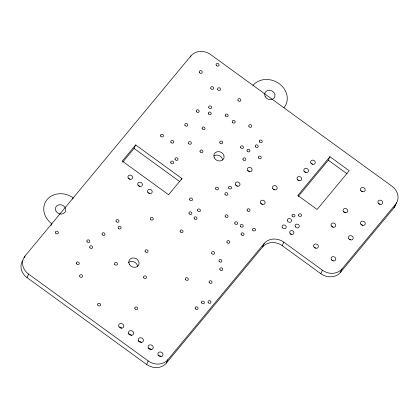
<?xml version="1.0" encoding="UTF-8"?>
<svg xmlns="http://www.w3.org/2000/svg" width="419" height="419" viewBox="0 0 419 419"><rect width="100%" height="100%" fill="white"/><g stroke="black" fill="none" stroke-linecap="round" stroke-linejoin="round"><path stroke-width="0.63" d="M24.255 257.753L25.051 256.004L190.98 55.816A14.403 12.476 24.5 0 1 210.589 54.533L391.99 186.246A14.403 12.476 24.5 0 1 395.541 204.336L393.949 207.834L340.422 272.408A14.403 12.476 24.5 0 1 320.813 273.691L282.217 245.665A14.403 12.476 24.5 0 0 262.613 246.948L166.264 363.184A14.403 12.476 24.5 0 1 146.655 364.467L27.01 277.593A14.403 12.476 24.5 0 1 22.511 260.838M27.01 277.593L28.602 274.099A14.403 12.476 24.5 0 1 25.051 256.004M51.018 225.464L51.815 223.715A19.206 16.629 24.5 0 1 47.08 199.591A19.206 16.629 24.5 0 1 73.225 197.883L72.697 199.051M122.704 162.137L134.059 148.436L135.651 144.943L181.966 178.573L181.437 179.735M190.451 56.979L190.98 55.816M146.655 364.467L148.247 360.969A14.403 12.476 24.5 0 0 167.857 359.691L264.206 243.449A14.403 12.476 24.5 0 1 283.81 242.172L322.41 270.192A14.403 12.476 24.5 0 0 342.014 268.914L395.541 204.336M166.264 363.184L167.857 359.691M262.613 246.948L264.206 243.449M282.217 245.665L283.81 242.172M298.307 196.422L328.334 160.194L329.926 156.701L349.226 170.711L317.11 209.458L297.809 195.443L329.926 156.701M320.813 273.691L322.41 270.192M340.422 272.408L342.014 268.914M135.651 144.943L122.269 161.09L168.585 194.715L181.966 178.573M328.334 160.194L347.11 173.827M134.059 148.436L179.851 181.684M28.602 274.099L148.247 360.969M395.913 204.273A14.403 12.476 24.5 0 1 393.949 207.834M396.306 202.681A14.403 12.476 24.5 0 1 396.138 203.487M128.497 262.624A5.279 4.572 24.5 0 1 134.075 261.912A5.279 4.572 24.5 0 1 137.49 266.432M361.492 224.668A2.441 2.111 24.5 0 1 362.655 225.16M214.041 155.905A5.279 4.572 24.5 0 1 219.446 155.716A5.279 4.572 24.5 0 1 222.541 160.095M344.041 211.993A2.441 2.111 24.5 0 1 345.198 212.485M248.336 170.894A2.441 2.111 24.5 0 1 249.499 171.387M253.045 85.361A19.206 16.629 24.5 0 1 279.19 83.653A19.206 16.629 24.5 0 1 283.92 107.777M311.547 163.661A2.399 2.079 24.5 0 1 312.694 164.148M297.956 180.065A2.399 2.079 24.5 0 1 299.098 180.547M304.749 171.863A2.399 2.079 24.5 0 1 305.896 172.345M128.874 178.635A2.399 2.079 24.5 0 1 130.021 179.123M148.483 192.871A2.399 2.079 24.5 0 1 149.625 193.358M138.679 185.753A2.399 2.079 24.5 0 1 139.82 186.24M261.33 203.713A2.441 2.111 24.5 0 1 262.493 204.205M236.237 185.497A2.441 2.111 24.5 0 1 237.4 185.989M273.434 189.116A2.441 2.111 24.5 0 1 274.597 189.608M361.44 191.001A2.441 2.111 24.5 0 1 362.603 191.493M378.891 203.671A2.441 2.111 24.5 0 1 380.054 204.163M314.601 247.514A2.441 2.111 24.5 0 1 315.764 248.006M332 226.517A2.441 2.111 24.5 0 1 333.163 227.009M332.052 260.183A2.441 2.111 24.5 0 1 333.215 260.676M349.451 239.191A2.441 2.111 24.5 0 1 350.614 239.684M148.368 348.367A2.64 2.289 24.5 0 1 151.165 349.551M138.563 341.249A2.64 2.289 24.5 0 1 141.36 342.433M128.759 334.132A2.64 2.289 24.5 0 1 131.556 335.315M158.173 355.485A2.64 2.289 24.5 0 1 160.964 356.669M119.855 327.024A2.64 2.289 24.5 0 1 121.751 328.197M290.425 234.09A2.163 1.87 24.5 0 1 291.451 234.525M89.807 247.55A1.529 1.32 24.5 0 0 92.384 248.001A1.529 1.32 24.5 0 0 91.279 245.775A1.529 1.32 24.5 0 0 89.807 247.55M228.737 188.089A1.529 1.32 24.5 0 0 231.314 188.54A1.529 1.32 24.5 0 0 230.209 186.314A1.529 1.32 24.5 0 0 228.737 188.089M97.779 305.063A1.529 1.32 24.5 0 0 100.361 305.509A1.529 1.32 24.5 0 0 99.256 303.283A1.529 1.32 24.5 0 0 97.779 305.063M134.913 308.745A1.529 1.32 24.5 0 0 137.49 309.196A1.529 1.32 24.5 0 0 136.385 306.97A1.529 1.32 24.5 0 0 134.913 308.745M55.916 210.935A5.279 4.572 24.5 0 0 64.835 212.48A5.279 4.572 24.5 0 0 61.017 204.781A5.279 4.572 24.5 0 0 55.916 210.935M208.824 107.693A1.529 1.32 24.5 0 0 211.401 108.139A1.529 1.32 24.5 0 0 210.296 105.913A1.529 1.32 24.5 0 0 208.824 107.693M188.519 143.377A1.529 1.32 24.5 0 0 191.095 143.822A1.529 1.32 24.5 0 0 189.996 141.596A1.529 1.32 24.5 0 0 188.519 143.377M129.251 264.18A5.279 4.572 24.5 0 0 138.17 265.725A5.279 4.572 24.5 0 0 134.347 258.025A5.279 4.572 24.5 0 0 129.251 264.18M360.728 224.013A2.441 2.111 24.5 0 0 364.849 224.725A2.441 2.111 24.5 0 0 363.084 221.169A2.441 2.111 24.5 0 0 360.728 224.013M86.99 241.627A1.529 1.32 24.5 0 0 89.566 242.077A1.529 1.32 24.5 0 0 88.461 239.851A1.529 1.32 24.5 0 0 86.99 241.627M189.66 199.805A1.529 1.32 24.5 0 0 192.237 200.251A1.529 1.32 24.5 0 0 191.137 198.025A1.529 1.32 24.5 0 0 189.66 199.805M255.36 146.65A1.529 1.32 24.5 0 0 257.936 147.095A1.529 1.32 24.5 0 0 256.831 144.869A1.529 1.32 24.5 0 0 255.36 146.65M76.426 263.698A1.529 1.32 24.5 0 0 79.002 264.143A1.529 1.32 24.5 0 0 77.897 261.917A1.529 1.32 24.5 0 0 76.426 263.698M79.757 276.461A1.529 1.32 24.5 0 0 82.334 276.907A1.529 1.32 24.5 0 0 81.228 274.681A1.529 1.32 24.5 0 0 79.757 276.461M214.298 157.837A5.279 4.572 24.5 0 0 223.217 159.388A5.279 4.572 24.5 0 0 219.399 151.688A5.279 4.572 24.5 0 0 214.298 157.837M298.674 215.596A1.529 1.32 24.5 0 0 301.251 216.042A1.529 1.32 24.5 0 0 300.145 213.816A1.529 1.32 24.5 0 0 298.674 215.596M160.603 136.034A1.529 1.32 24.5 0 0 163.18 136.484A1.529 1.32 24.5 0 0 162.074 134.258A1.529 1.32 24.5 0 0 160.603 136.034M197.6 210.741A1.529 1.32 24.5 0 0 200.177 211.186A1.529 1.32 24.5 0 0 199.072 208.961A1.529 1.32 24.5 0 0 197.6 210.741M118.268 228.135A1.529 1.32 24.5 0 0 120.845 228.58A1.529 1.32 24.5 0 0 119.74 226.354A1.529 1.32 24.5 0 0 118.268 228.135M343.276 211.338A2.441 2.111 24.5 0 0 347.393 212.056A2.441 2.111 24.5 0 0 345.633 208.5A2.441 2.111 24.5 0 0 343.276 211.338M170.921 142.235A1.529 1.32 24.5 0 0 173.497 142.68A1.529 1.32 24.5 0 0 172.392 140.454A1.529 1.32 24.5 0 0 170.921 142.235M247.577 170.24A2.441 2.111 24.5 0 0 251.693 170.952A2.441 2.111 24.5 0 0 249.928 167.401A2.441 2.111 24.5 0 0 247.577 170.24M143.701 277.629A1.529 1.32 24.5 0 0 146.278 278.08A1.529 1.32 24.5 0 0 145.173 275.854A1.529 1.32 24.5 0 0 143.701 277.629M217.676 89.551A1.529 1.32 24.5 0 0 220.253 90.001A1.529 1.32 24.5 0 0 219.153 87.775A1.529 1.32 24.5 0 0 217.676 89.551M55.507 232.995A1.529 1.32 24.5 0 0 58.084 233.441A1.529 1.32 24.5 0 0 56.979 231.215A1.529 1.32 24.5 0 0 55.507 232.995M243.02 159.67A1.529 1.32 24.5 0 0 245.597 160.121A1.529 1.32 24.5 0 0 244.492 157.895A1.529 1.32 24.5 0 0 243.02 159.67M258.392 157.905A1.529 1.32 24.5 0 0 260.969 158.351A1.529 1.32 24.5 0 0 259.869 156.125A1.529 1.32 24.5 0 0 258.392 157.905M215.665 188.943A1.529 1.32 24.5 0 0 218.241 189.393A1.529 1.32 24.5 0 0 217.136 187.167A1.529 1.32 24.5 0 0 215.665 188.943M184.968 125.281A1.529 1.32 24.5 0 0 187.55 125.731A1.529 1.32 24.5 0 0 186.445 123.505A1.529 1.32 24.5 0 0 184.968 125.281M211.747 253.338A1.529 1.32 24.5 0 0 214.329 253.788A1.529 1.32 24.5 0 0 213.224 251.562A1.529 1.32 24.5 0 0 211.747 253.338M208.374 113.827A1.529 1.32 24.5 0 0 210.951 114.277A1.529 1.32 24.5 0 0 209.846 112.051A1.529 1.32 24.5 0 0 208.374 113.827M241.176 234.619A1.529 1.32 24.5 0 0 243.753 235.069A1.529 1.32 24.5 0 0 242.648 232.844A1.529 1.32 24.5 0 0 241.176 234.619M201.607 302.869A1.529 1.32 24.5 0 0 204.184 303.314A1.529 1.32 24.5 0 0 203.084 301.088A1.529 1.32 24.5 0 0 201.607 302.869M195.291 308.625A1.529 1.32 24.5 0 0 197.868 309.07A1.529 1.32 24.5 0 0 196.762 306.844A1.529 1.32 24.5 0 0 195.291 308.625M292.137 216.021A1.529 1.32 24.5 0 0 294.714 216.471A1.529 1.32 24.5 0 0 293.609 214.245A1.529 1.32 24.5 0 0 292.137 216.021M209.201 282.521A1.529 1.32 24.5 0 0 211.778 282.966A1.529 1.32 24.5 0 0 210.673 280.74A1.529 1.32 24.5 0 0 209.201 282.521M219.907 269.606A1.529 1.32 24.5 0 0 222.484 270.051A1.529 1.32 24.5 0 0 221.379 267.825A1.529 1.32 24.5 0 0 219.907 269.606M252.688 230.052A1.529 1.32 24.5 0 0 255.265 230.497A1.529 1.32 24.5 0 0 254.165 228.271A1.529 1.32 24.5 0 0 252.688 230.052M247.21 210.558A1.529 1.32 24.5 0 0 249.787 211.003A1.529 1.32 24.5 0 0 248.682 208.777A1.529 1.32 24.5 0 0 247.21 210.558M232.356 122.191A1.529 1.32 24.5 0 0 234.933 122.636A1.529 1.32 24.5 0 0 233.828 120.41A1.529 1.32 24.5 0 0 232.356 122.191M259.371 141.805A1.529 1.32 24.5 0 0 261.948 142.256A1.529 1.32 24.5 0 0 260.848 140.03A1.529 1.32 24.5 0 0 259.371 141.805M247.11 151.008A1.529 1.32 24.5 0 0 249.687 151.453A1.529 1.32 24.5 0 0 248.582 149.227A1.529 1.32 24.5 0 0 247.11 151.008M194.175 218.598A1.529 1.32 24.5 0 0 196.752 219.048A1.529 1.32 24.5 0 0 195.652 216.822A1.529 1.32 24.5 0 0 194.175 218.598M240.653 147.608A1.529 1.32 24.5 0 0 243.23 148.059A1.529 1.32 24.5 0 0 242.124 145.833A1.529 1.32 24.5 0 0 240.653 147.608M199.423 72.419A1.529 1.32 24.5 0 0 202 72.864A1.529 1.32 24.5 0 0 200.895 70.638A1.529 1.32 24.5 0 0 199.423 72.419M210.846 88.472A1.529 1.32 24.5 0 0 213.423 88.917A1.529 1.32 24.5 0 0 212.318 86.691A1.529 1.32 24.5 0 0 210.846 88.472M196.343 111.559A1.529 1.32 24.5 0 0 198.92 112.009A1.529 1.32 24.5 0 0 197.815 109.783A1.529 1.32 24.5 0 0 196.343 111.559M116.121 221.4A1.529 1.32 24.5 0 0 118.697 221.85A1.529 1.32 24.5 0 0 117.592 219.624A1.529 1.32 24.5 0 0 116.121 221.4M102.147 234.53A1.529 1.32 24.5 0 0 104.724 234.98A1.529 1.32 24.5 0 0 103.619 232.755A1.529 1.32 24.5 0 0 102.147 234.53M208.143 302.439A1.529 1.32 24.5 0 0 210.72 302.89A1.529 1.32 24.5 0 0 209.62 300.664A1.529 1.32 24.5 0 0 208.143 302.439M248.912 126.454A1.529 1.32 24.5 0 0 251.489 126.899A1.529 1.32 24.5 0 0 250.389 124.673A1.529 1.32 24.5 0 0 248.912 126.454M150.431 219.163A1.529 1.32 24.5 0 0 153.008 219.608A1.529 1.32 24.5 0 0 151.908 217.382A1.529 1.32 24.5 0 0 150.431 219.163M219.86 142.858A1.529 1.32 24.5 0 0 222.437 143.303A1.529 1.32 24.5 0 0 221.337 141.077A1.529 1.32 24.5 0 0 219.86 142.858M202.199 128.738A1.529 1.32 24.5 0 0 204.776 129.188A1.529 1.32 24.5 0 0 203.671 126.962A1.529 1.32 24.5 0 0 202.199 128.738M216.209 65.212A1.529 1.32 24.5 0 0 218.791 65.663A1.529 1.32 24.5 0 0 217.686 63.437A1.529 1.32 24.5 0 0 216.209 65.212M225.307 115.78A1.529 1.32 24.5 0 0 227.884 116.225A1.529 1.32 24.5 0 0 226.779 113.999A1.529 1.32 24.5 0 0 225.307 115.78M238.018 100.44A1.529 1.32 24.5 0 0 240.595 100.89A1.529 1.32 24.5 0 0 239.49 98.664A1.529 1.32 24.5 0 0 238.018 100.44M175.137 159.519A1.529 1.32 24.5 0 0 177.714 159.969A1.529 1.32 24.5 0 0 176.614 157.743A1.529 1.32 24.5 0 0 175.137 159.519M189.058 213.585A1.529 1.32 24.5 0 0 191.635 214.036A1.529 1.32 24.5 0 0 190.53 211.81A1.529 1.32 24.5 0 0 189.058 213.585M170.826 162.855A1.529 1.32 24.5 0 0 173.408 163.305A1.529 1.32 24.5 0 0 172.303 161.079A1.529 1.32 24.5 0 0 170.826 162.855M200.099 151.783A1.529 1.32 24.5 0 0 202.676 152.228A1.529 1.32 24.5 0 0 201.57 150.002A1.529 1.32 24.5 0 0 200.099 151.783M226.983 242.418A1.529 1.32 24.5 0 0 229.56 242.863A1.529 1.32 24.5 0 0 228.455 240.637A1.529 1.32 24.5 0 0 226.983 242.418M225.019 194.442A1.529 1.32 24.5 0 0 227.596 194.887A1.529 1.32 24.5 0 0 226.49 192.661A1.529 1.32 24.5 0 0 225.019 194.442M240.365 226.276A1.529 1.32 24.5 0 0 242.941 226.721A1.529 1.32 24.5 0 0 241.836 224.495A1.529 1.32 24.5 0 0 240.365 226.276M145.204 251.573A1.529 1.32 24.5 0 0 147.787 252.018A1.529 1.32 24.5 0 0 146.681 249.792A1.529 1.32 24.5 0 0 145.204 251.573M114.597 264.258A1.529 1.32 24.5 0 0 117.179 264.708A1.529 1.32 24.5 0 0 116.073 262.483A1.529 1.32 24.5 0 0 114.597 264.258M234.87 223.578A1.529 1.32 24.5 0 0 237.447 224.024A1.529 1.32 24.5 0 0 236.347 221.798A1.529 1.32 24.5 0 0 234.87 223.578M225.223 216.571A1.529 1.32 24.5 0 0 227.8 217.021A1.529 1.32 24.5 0 0 226.695 214.795A1.529 1.32 24.5 0 0 225.223 216.571M185.439 279.489A1.529 1.32 24.5 0 0 188.016 279.939A1.529 1.32 24.5 0 0 186.911 277.713A1.529 1.32 24.5 0 0 185.439 279.489M219.095 261.257A1.529 1.32 24.5 0 0 221.672 261.707A1.529 1.32 24.5 0 0 220.567 259.481A1.529 1.32 24.5 0 0 219.095 261.257M180.201 231.728A1.529 1.32 24.5 0 0 182.784 232.173A1.529 1.32 24.5 0 0 181.678 229.947A1.529 1.32 24.5 0 0 180.201 231.728M310.825 162.965A2.399 2.079 24.5 0 0 314.879 163.667A2.399 2.079 24.5 0 0 313.14 160.168A2.399 2.079 24.5 0 0 310.825 162.965M297.228 179.363A2.399 2.079 24.5 0 0 301.282 180.07A2.399 2.079 24.5 0 0 299.548 176.572A2.399 2.079 24.5 0 0 297.228 179.363M304.026 171.167A2.399 2.079 24.5 0 0 308.08 171.869A2.399 2.079 24.5 0 0 306.347 168.37A2.399 2.079 24.5 0 0 304.026 171.167M128.151 177.939A2.399 2.079 24.5 0 0 132.205 178.641A2.399 2.079 24.5 0 0 130.466 175.142A2.399 2.079 24.5 0 0 128.151 177.939M147.755 192.174A2.399 2.079 24.5 0 0 151.809 192.876A2.399 2.079 24.5 0 0 150.075 189.378A2.399 2.079 24.5 0 0 147.755 192.174M137.951 185.057A2.399 2.079 24.5 0 0 142.004 185.758A2.399 2.079 24.5 0 0 140.271 182.26A2.399 2.079 24.5 0 0 137.951 185.057M260.571 203.063A2.441 2.111 24.5 0 0 264.688 203.775A2.441 2.111 24.5 0 0 262.923 200.219A2.441 2.111 24.5 0 0 260.571 203.063M235.473 184.842A2.441 2.111 24.5 0 0 239.589 185.554A2.441 2.111 24.5 0 0 237.83 181.998A2.441 2.111 24.5 0 0 235.473 184.842M272.669 188.461A2.441 2.111 24.5 0 0 276.791 189.173A2.441 2.111 24.5 0 0 275.026 185.617A2.441 2.111 24.5 0 0 272.669 188.461M360.675 190.346A2.441 2.111 24.5 0 0 364.797 191.059A2.441 2.111 24.5 0 0 363.032 187.503A2.441 2.111 24.5 0 0 360.675 190.346M378.132 203.016A2.441 2.111 24.5 0 0 382.248 203.734A2.441 2.111 24.5 0 0 380.483 200.177A2.441 2.111 24.5 0 0 378.132 203.016M313.836 246.859A2.441 2.111 24.5 0 0 317.958 247.571A2.441 2.111 24.5 0 0 316.193 244.015A2.441 2.111 24.5 0 0 313.836 246.859M331.24 225.862A2.441 2.111 24.5 0 0 335.357 226.579A2.441 2.111 24.5 0 0 333.592 223.023A2.441 2.111 24.5 0 0 331.24 225.862M331.293 259.529A2.441 2.111 24.5 0 0 335.41 260.246A2.441 2.111 24.5 0 0 333.644 256.69A2.441 2.111 24.5 0 0 331.293 259.529M348.692 238.537A2.441 2.111 24.5 0 0 352.808 239.249A2.441 2.111 24.5 0 0 351.049 235.693A2.441 2.111 24.5 0 0 348.692 238.537M148.305 347.959A2.64 2.289 24.5 0 0 152.767 348.734A2.64 2.289 24.5 0 0 150.856 344.884A2.64 2.289 24.5 0 0 148.305 347.959M138.506 340.841A2.64 2.289 24.5 0 0 142.963 341.616A2.64 2.289 24.5 0 0 141.051 337.766A2.64 2.289 24.5 0 0 138.506 340.841M128.701 333.723A2.64 2.289 24.5 0 0 133.158 334.498A2.64 2.289 24.5 0 0 131.252 330.649A2.64 2.289 24.5 0 0 128.701 333.723M158.11 355.076A2.64 2.289 24.5 0 0 162.572 355.851A2.64 2.289 24.5 0 0 160.66 352.002A2.64 2.289 24.5 0 0 158.11 355.076M118.896 326.605A2.64 2.289 24.5 0 0 123.359 327.38A2.64 2.289 24.5 0 0 121.447 323.531A2.64 2.289 24.5 0 0 118.896 326.605M295.28 226.653A2.163 1.87 24.5 0 0 298.93 227.287A2.163 1.87 24.5 0 0 297.37 224.139A2.163 1.87 24.5 0 0 295.28 226.653M289.927 233.111A2.163 1.87 24.5 0 0 293.578 233.744A2.163 1.87 24.5 0 0 292.017 230.597A2.163 1.87 24.5 0 0 289.927 233.111M287.56 221.049A2.163 1.87 24.5 0 0 291.21 221.682A2.163 1.87 24.5 0 0 289.649 218.535A2.163 1.87 24.5 0 0 287.56 221.049M282.212 227.507A2.163 1.87 24.5 0 0 285.858 228.14A2.163 1.87 24.5 0 0 284.297 224.993A2.163 1.87 24.5 0 0 282.212 227.507M265.148 96.49A5.279 4.572 24.5 0 0 274.068 98.036A5.279 4.572 24.5 0 0 270.25 90.336A5.279 4.572 24.5 0 0 265.148 96.49"/></g></svg>
